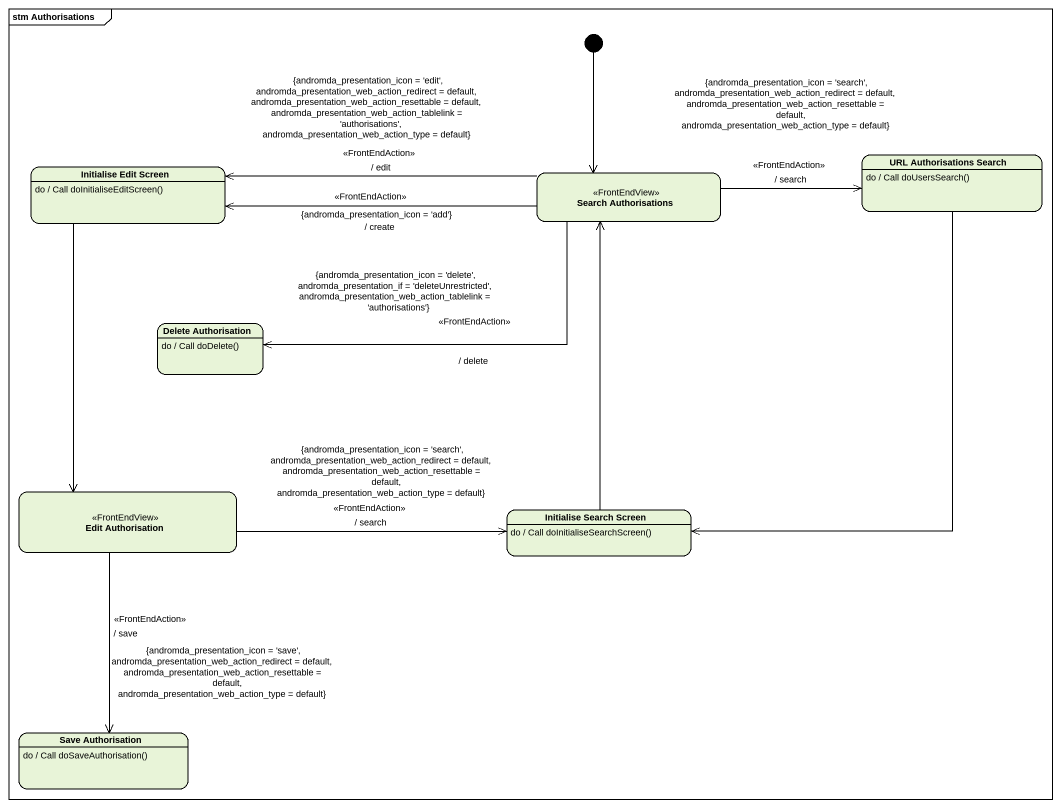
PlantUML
@startuml
mainframe stm Authorisations
hide empty description
state "Initialise Edit Screen" as Initialise_Edit_Screen
Initialise_Edit_Screen : do / Call doInitialiseEditScreen()
state "Search Authorisations" as Search_Authorisations <<FrontEndView>>
state "URL Authorisations Search" as URL_Authorisations_Search
URL_Authorisations_Search : do / Call doUsersSearch()
state "Delete Authorisation" as Delete_Authorisation
Delete_Authorisation : do / Call doDelete()
state "Edit Authorisation" as Edit_Authorisation <<FrontEndView>>
state "Initialise Search Screen" as Initialise_Search_Screen
Initialise_Search_Screen : do / Call doInitialiseSearchScreen()
state "Save Authorisation" as Save_Authorisation
Save_Authorisation : do / Call doSaveAuthorisation()
[*] --> Search_Authorisations
Initialise_Edit_Screen --> Edit_Authorisation
Search_Authorisations -left-> Initialise_Edit_Screen : {andromda_presentation_icon = 'edit', andromda_presentation_web_action_redirect = default, andromda_presentation_web_action_resettable = default, andromda_presentation_web_action_tablelink = 'authorisations', andromda_presentation_web_action_type = default}\n<<FrontEndAction>>\n/ edit
Search_Authorisations -left-> Initialise_Edit_Screen : <<FrontEndAction>>\n{andromda_presentation_icon = 'add'}\n/ create
Search_Authorisations -right-> URL_Authorisations_Search : {andromda_presentation_icon = 'search', andromda_presentation_web_action_redirect = default, andromda_presentation_web_action_resettable = default, andromda_presentation_web_action_type = default}\n<<FrontEndAction>>\n/ search
Search_Authorisations -left-> Delete_Authorisation : {andromda_presentation_icon = 'delete', andromda_presentation_if = 'deleteUnrestricted', andromda_presentation_web_action_tablelink = 'authorisations'}\n<<FrontEndAction>>\n/ delete
URL_Authorisations_Search --> Initialise_Search_Screen
Edit_Authorisation -right-> Initialise_Search_Screen : {andromda_presentation_icon = 'search', andromda_presentation_web_action_redirect = default, andromda_presentation_web_action_resettable = default, andromda_presentation_web_action_type = default}\n<<FrontEndAction>>\n/ search
Edit_Authorisation --> Save_Authorisation : <<FrontEndAction>>\n/ save\n{andromda_presentation_icon = 'save', andromda_presentation_web_action_redirect = default, andromda_presentation_web_action_resettable = default, andromda_presentation_web_action_type = default}
Initialise_Search_Screen -up-> Search_Authorisations
@enduml
